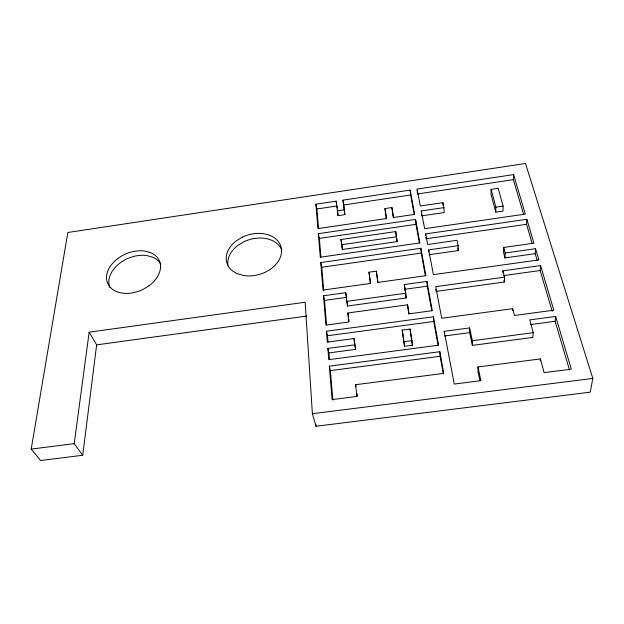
<?xml version="1.0" encoding="UTF-8"?>
<svg xmlns="http://www.w3.org/2000/svg" width="624" height="624" viewBox="0 0 624 624"><rect width="100%" height="100%" fill="white"/><g stroke="black" fill="none" stroke-linecap="round" stroke-linejoin="round"><path stroke-width="0.94" d="M491.096 189.345L491.026 194.36L495.776 212.168L502.967 211.123L503.116 206.115L498.194 188.292L491.096 189.345L495.885 207.168L495.776 212.168M502.874 272.454L502.921 270.824L540.579 265.59L553.808 310.198L514.472 315.471L512.717 308.685L441.722 318.256L435.7 286.666L504.559 277.142L502.921 270.824M425.755 235.537L425.646 233.914L526.843 219.297L533.933 243.181L503.716 247.463L503.552 252.4L505.003 257.907L535.189 253.664L535.564 248.695L505.175 252.977L505.003 257.907M436.956 291.307L504.387 282.009L504.559 277.142M523.653 214.539L513.38 179.673L513.591 174.611L417.089 189.049L420.319 205.99L442.861 202.66L443.921 207.636L444.148 212.566L422.573 215.732M512.624 310.604L512.717 308.685M532.217 243.578L526.539 224.312L526.843 219.297M479.926 380.648L477.976 371.537L477.968 366.959L540.392 358.925L544.12 372.637L571.303 369.182L555.672 316.469L529.792 319.917L533.263 332.686L532.88 337.436L472.384 345.376L469.661 332.631L469.591 327.943L444.21 331.321L444.311 333.185M552.193 311.329L540.166 270.527L540.579 265.59M540.212 360.789L540.392 358.925M569.533 370.149L555.126 321.29L555.672 316.469M82.735 455.27L96.634 344.861L89.17 332.186L305.136 302.234L312.39 413.704L316.001 426.262L590.273 392.161L592.8 378.425L525.509 163.488L67.829 232.479L31.2 449.093L40.583 460.512L82.735 455.27L74.209 443.68L89.17 332.186M336.172 201.17L338.052 215.647L344.854 214.64L342.95 200.148L410.202 190.086L414.656 214.399L393.51 217.503L391.911 207.542L384.961 208.572L386.49 218.533L317.928 228.602L315.908 204.196L336.172 201.17L336.609 203.572M318.544 228.665L316.898 208.978L337.038 205.975L337.241 207.909M344.854 214.64L343.777 204.968L410.623 195L410.202 190.086M417.472 193.978L513.38 179.673M337.178 210.85L344.027 209.836M421.387 212.597L421.27 210.967L443.921 207.636M495.885 207.168L503.116 206.115M318.349 233.672L415.584 219.453L419.882 242.915L320.299 257.213L318.349 233.672L319.355 238.415L320.923 257.213M319.355 238.415L415.982 224.328L415.584 219.453M340.969 239.53L395.78 231.566L397.145 241.597L342.389 249.491L340.969 239.53L341.663 243.337M341.515 244.741L396.614 236.769M426.949 238.649L526.539 224.312M320.744 262.579L420.857 248.266L425.88 275.691L377.871 282.399L376.342 271.159L368.995 272.189L370.438 283.436L323.021 290.066L320.744 262.579L321.766 267.267L323.739 290.917M428.821 251.823L428.688 249.889L458.172 245.684L456.986 240.31L427.666 244.507L425.646 233.914M321.766 267.267L421.239 253.102L420.857 248.266M429.016 254.732L458.312 250.567L458.172 245.684M323.497 295.792L345.704 292.703L346.593 297.352L324.527 300.409L323.497 295.792L325.923 325.112L348.761 322.015L347.818 312.983L407.566 304.808L409.024 313.833L432.292 310.674L426.925 281.401L404.305 284.544L406.201 297.952L347.498 306.033L345.704 292.703M404.812 289.286L427.276 286.174L426.925 281.401M503.724 275.582L540.166 270.527M346.273 301.447L405.709 293.233L404.305 284.544M96.634 344.861L306.634 316.072M355.602 349.37L354.058 338.543L327.335 342.124L326.43 331.227L433.407 316.781L438.617 345.197L328.786 359.666L327.857 348.426L354.736 344.846L355.602 349.37L328.91 352.911L327.857 348.426M326.43 331.227L327.475 335.759L433.727 321.469L433.407 316.781M402.246 330.096L410.085 329.051L411.941 340.665L412.417 345.259L404.547 346.297L402.246 330.096L404.547 346.297M444.46 335.977L469.661 332.631M530.392 324.574L555.126 321.29M404.017 341.718L411.941 340.665M472.384 345.376L472.337 340.72L533.263 332.686M329.332 366.171L439.803 351.702L443.773 373.37L355.641 384.696L356.866 396.443L332.101 399.594L329.332 366.171L330.385 370.601L332.849 400.109M330.385 370.601L440.092 356.288L439.803 351.702M31.2 449.093L74.209 443.68M312.39 413.704L592.8 378.425M513.591 174.611L525.299 214.102L424.648 228.704L421.27 210.967M535.564 248.695L538.886 259.896L433.407 274.638L428.688 249.889M535.189 253.664L537.116 260.185M503.716 247.463L505.175 252.977M503.919 280.207L504.387 282.009M457.72 247.884L458.312 250.567M469.591 327.943L472.337 340.72M477.968 366.959L480.909 380.671L454.264 384.064L444.21 331.321M315.908 204.196L316.898 208.978M355.641 384.696L356 386.459M347.818 312.983L348.527 316.664M410.623 195L414.211 214.617M415.982 224.328L419.406 243.071M421.239 253.102L425.381 275.753M427.276 286.174L431.753 310.666M433.727 321.469L438.04 345.08M440.092 356.288L443.352 374.135M342.95 200.148L343.777 204.968M393.323 217.838L391.911 207.542M396.583 238.134L397.145 241.597M408.782 314.005L407.566 304.808M411.278 338.13L410.085 329.051M411.559 339.916L412.417 345.259M386.373 218.86L384.961 208.572M368.995 272.189L370.555 283.468M376.342 271.159L377.902 282.438M395.78 231.566L396.31 236.402M354.058 338.543L354.736 344.846M405.709 293.233L406.201 297.952M341.929 245.154L342.389 249.491M357.006 393.596L357.287 396.295M337.545 210.811L338.052 215.647M346.999 301.213L347.498 306.033M348.894 319.387L349.081 321.188M324.527 300.409L326.578 324.948M327.475 335.759L328.006 342.092M328.91 352.911L329.456 359.447M417.152 189.875L417.409 193.159M421.512 214.235L421.637 215.865M425.872 237.159L425.989 238.781M315.877 424.328L316.001 426.262M435.88 289.528L435.997 291.439M442.861 202.66L442.97 205.132M227.908 265.114A28.072 20.506 -16.7 0 1 237.931 245.357L243.929 241.738A28.072 20.506 -16.7 0 1 281.767 250.029M109.847 287.399A28.018 19.711 -23.7 0 1 118.232 264.428A28.018 19.711 -23.7 0 1 146.968 255.598L152.802 257.236A28.018 19.711 -23.7 0 1 160.789 264.202M242.479 237.097L236.441 240.731A28.252 20.537 -16.7 0 0 237.502 273.757L243.953 275.551A28.252 20.537 -16.7 0 0 281.557 250.31A28.252 20.537 -16.7 0 0 242.479 237.097M149.042 285.792L142.67 289.614A28.189 19.734 -23.6 0 1 106.556 276.65A28.189 19.734 -23.6 0 1 144.947 251.09L150.805 252.728A28.189 19.734 -23.6 0 1 149.042 285.792"/></g></svg>
